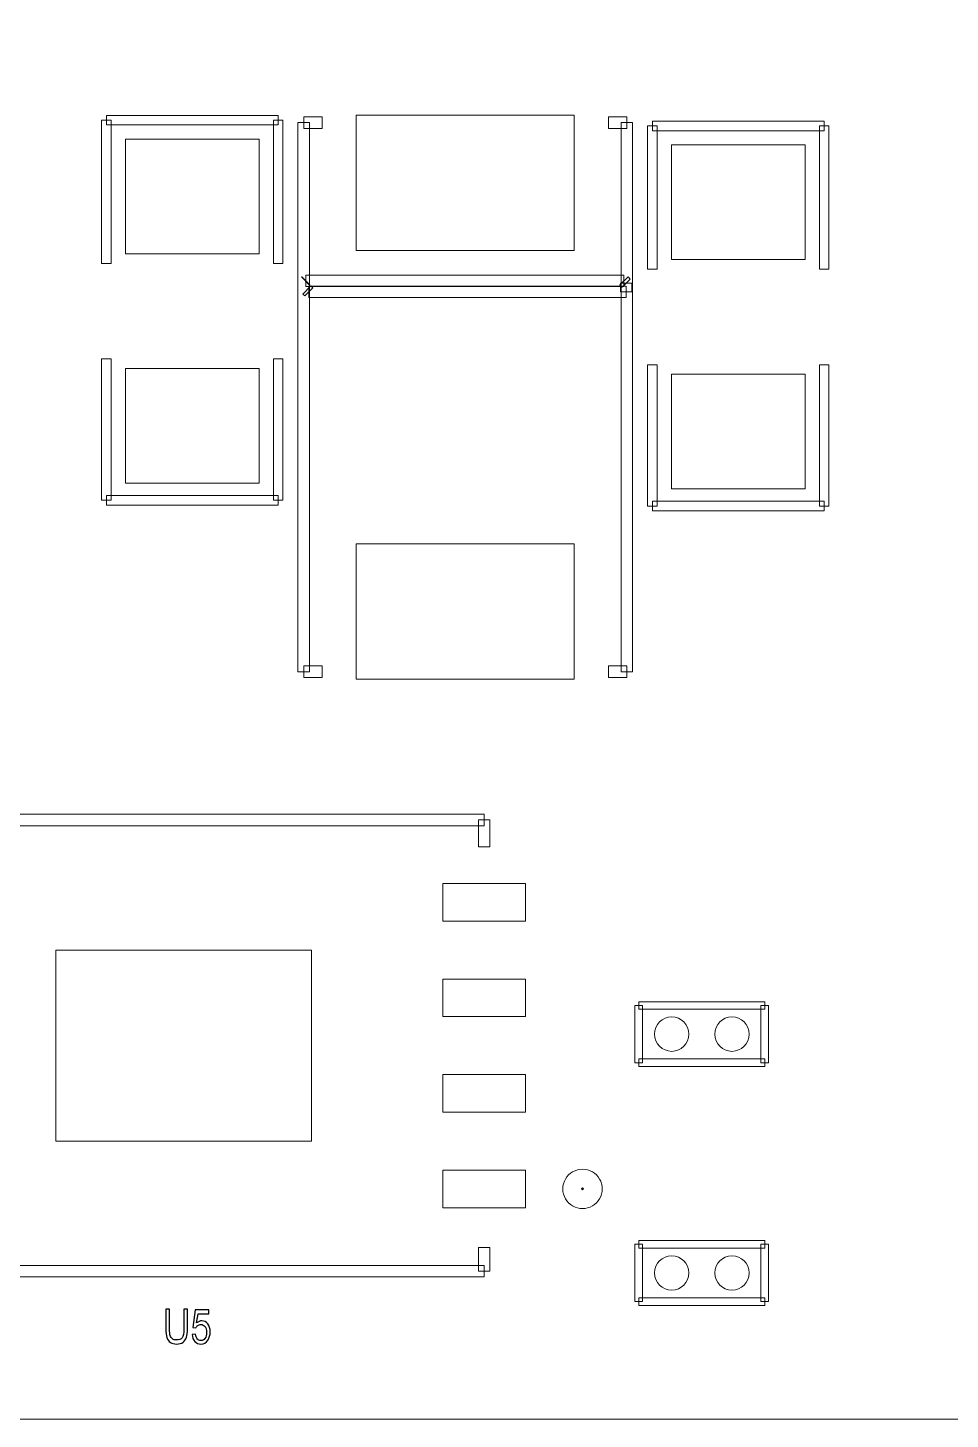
# Model space of a CAD drawing. Header units: millimetres. Extents: x -32 to 79, y -57 to 20.
# Drawn here: x -7 to 5.27, y -57.35 to -38.85 of the extents above; entities that cross this region are included whole.
import ezdxf

# ---------------------------------------------------------------- set-up
doc = ezdxf.new("R2010")
doc.units = ezdxf.units.MM
doc.header["$MEASUREMENT"] = 0
for name, color, linetype in [('BG_OUTLINE', 7, 'Continuous'), ('PG_SILKSCREEN_TOP', 7, 'Continuous'), ('PIN_TOP', 7, 'Continuous'), ('RD_SILKSCREEN_TOP', 7, 'Continuous')]:
    doc.layers.add(name, color=color, linetype=linetype)

msp = doc.modelspace()

# ---------------------------------------------------------------- linework, layer by layer
at = {"layer": 'BG_OUTLINE', "lineweight": 9}
msp.add_open_spline([(-31.5602, -57.3483), (-31.5602, -57.3483), (-31.5602, 2.6515), (-31.5602, 2.6515), (-31.5602, 2.6515), (-31.5602, 2.6515), (48.4395, 2.6515), (48.4395, 2.6515), (48.4395, 2.6515), (48.4395, 2.6515), (48.4395, -57.3483), (48.4395, -57.3483), (48.4395, -57.3483), (48.4395, -57.3483), (-31.5602, -57.3483), (-31.5602, -57.3483)], degree=3, knots=[0, 0, 0, 0, 0.25, 0.25, 0.25, 0.25, 0.5, 0.5, 0.5, 0.5, 0.75, 0.75, 0.75, 0.75, 1, 1, 1, 1], dxfattribs=at)
at = {"layer": 'PG_SILKSCREEN_TOP', "lineweight": 9}
for points, knots in [([(-6.0205, -40.0763), (-6.0205, -40.0763), (-5.8935, -40.0763), (-5.8935, -40.0763), (-5.8935, -40.0763), (-5.8935, -40.0763), (-5.8935, -41.9813), (-5.8935, -41.9813), (-5.8935, -41.9813), (-5.8935, -41.9813), (-6.0205, -41.9813), (-6.0205, -41.9813), (-6.0205, -41.9813), (-6.0205, -41.9813), (-6.0205, -40.0763), (-6.0205, -40.0763)], [0, 0, 0, 0, 0.25, 0.25, 0.25, 0.25, 0.5, 0.5, 0.5, 0.5, 0.75, 0.75, 0.75, 0.75, 1, 1, 1, 1]), ([(-3.671, -40.0128), (-3.671, -40.0128), (-3.671, -40.1398), (-3.671, -40.1398), (-3.671, -40.1398), (-3.671, -40.1398), (-5.957, -40.1398), (-5.957, -40.1398), (-5.957, -40.1398), (-5.957, -40.1398), (-5.957, -40.0128), (-5.957, -40.0128), (-5.957, -40.0128), (-5.957, -40.0128), (-3.671, -40.0128), (-3.671, -40.0128)], [0, 0, 0, 0, 0.25, 0.25, 0.25, 0.25, 0.5, 0.5, 0.5, 0.5, 0.75, 0.75, 0.75, 0.75, 1, 1, 1, 1]), ([(-3.6075, -41.9813), (-3.6075, -41.9813), (-3.7345, -41.9813), (-3.7345, -41.9813), (-3.7345, -41.9813), (-3.7345, -41.9813), (-3.7345, -40.0763), (-3.7345, -40.0763), (-3.7345, -40.0763), (-3.7345, -40.0763), (-3.6075, -40.0763), (-3.6075, -40.0763), (-3.6075, -40.0763), (-3.6075, -40.0763), (-3.6075, -41.9813), (-3.6075, -41.9813)], [0, 0, 0, 0, 0.25, 0.25, 0.25, 0.25, 0.5, 0.5, 0.5, 0.5, 0.75, 0.75, 0.75, 0.75, 1, 1, 1, 1]), ([(-3.2557, -47.4093), (-3.2557, -47.4093), (-3.4081, -47.4093), (-3.4081, -47.4093), (-3.4081, -47.4093), (-3.4081, -47.4093), (-3.4081, -40.1093), (-3.4081, -40.1093), (-3.4081, -40.1093), (-3.4081, -40.1093), (-3.2557, -40.1093), (-3.2557, -40.1093), (-3.2557, -40.1093), (-3.2557, -40.1093), (-3.2557, -47.4093), (-3.2557, -47.4093)], [0, 0, 0, 0, 0.25, 0.25, 0.25, 0.25, 0.5, 0.5, 0.5, 0.5, 0.75, 0.75, 0.75, 0.75, 1, 1, 1, 1]), ([(-3.3319, -40.1855), (-3.3319, -40.1855), (-3.3319, -40.0331), (-3.3319, -40.0331), (-3.3319, -40.0331), (-3.3319, -40.0331), (-3.0868, -40.0331), (-3.0868, -40.0331), (-3.0868, -40.0331), (-3.0868, -40.0331), (-3.0868, -40.1855), (-3.0868, -40.1855), (-3.0868, -40.1855), (-3.0868, -40.1855), (-3.3319, -40.1855), (-3.3319, -40.1855)], [0, 0, 0, 0, 0.25, 0.25, 0.25, 0.25, 0.5, 0.5, 0.5, 0.5, 0.75, 0.75, 0.75, 0.75, 1, 1, 1, 1]), ([(0.7231, -40.1855), (0.7231, -40.1855), (0.7231, -40.0331), (0.7231, -40.0331), (0.7231, -40.0331), (0.7231, -40.0331), (0.9682, -40.0331), (0.9682, -40.0331), (0.9682, -40.0331), (0.9682, -40.0331), (0.9682, -40.1855), (0.9682, -40.1855), (0.9682, -40.1855), (0.9682, -40.1855), (0.7231, -40.1855), (0.7231, -40.1855)], [0, 0, 0, 0, 0.25, 0.25, 0.25, 0.25, 0.5, 0.5, 0.5, 0.5, 0.75, 0.75, 0.75, 0.75, 1, 1, 1, 1]), ([(0.892, -40.1093), (0.892, -40.1093), (1.0444, -40.1093), (1.0444, -40.1093), (1.0444, -40.1093), (1.0444, -40.1093), (1.0444, -47.4093), (1.0444, -47.4093), (1.0444, -47.4093), (1.0444, -47.4093), (0.892, -47.4093), (0.892, -47.4093), (0.892, -47.4093), (0.892, -47.4093), (0.892, -40.1093), (0.892, -40.1093)], [0, 0, 0, 0, 0.25, 0.25, 0.25, 0.25, 0.5, 0.5, 0.5, 0.5, 0.75, 0.75, 0.75, 0.75, 1, 1, 1, 1]), ([(3.5933, -40.089), (3.5933, -40.089), (3.5933, -40.216), (3.5933, -40.216), (3.5933, -40.216), (3.5933, -40.216), (1.3073, -40.216), (1.3073, -40.216), (1.3073, -40.216), (1.3073, -40.216), (1.3073, -40.089), (1.3073, -40.089), (1.3073, -40.089), (1.3073, -40.089), (3.5933, -40.089), (3.5933, -40.089)], [0, 0, 0, 0, 0.25, 0.25, 0.25, 0.25, 0.5, 0.5, 0.5, 0.5, 0.75, 0.75, 0.75, 0.75, 1, 1, 1, 1]), ([(1.2438, -40.1525), (1.2438, -40.1525), (1.3708, -40.1525), (1.3708, -40.1525), (1.3708, -40.1525), (1.3708, -40.1525), (1.3708, -42.0575), (1.3708, -42.0575), (1.3708, -42.0575), (1.3708, -42.0575), (1.2438, -42.0575), (1.2438, -42.0575), (1.2438, -42.0575), (1.2438, -42.0575), (1.2438, -40.1525), (1.2438, -40.1525)], [0, 0, 0, 0, 0.25, 0.25, 0.25, 0.25, 0.5, 0.5, 0.5, 0.5, 0.75, 0.75, 0.75, 0.75, 1, 1, 1, 1]), ([(3.6568, -42.0575), (3.6568, -42.0575), (3.5298, -42.0575), (3.5298, -42.0575), (3.5298, -42.0575), (3.5298, -42.0575), (3.5298, -40.1525), (3.5298, -40.1525), (3.5298, -40.1525), (3.5298, -40.1525), (3.6568, -40.1525), (3.6568, -40.1525), (3.6568, -40.1525), (3.6568, -40.1525), (3.6568, -42.0575), (3.6568, -42.0575)], [0, 0, 0, 0, 0.25, 0.25, 0.25, 0.25, 0.5, 0.5, 0.5, 0.5, 0.75, 0.75, 0.75, 0.75, 1, 1, 1, 1]), ([(-3.3589, -42.1588), (-3.3589, -42.1588), (-3.2511, -42.2666), (-3.2511, -42.2666), (-3.2511, -42.2666), (-3.2511, -42.2666), (-3.2537, -42.2691), (-3.2537, -42.2691), (-3.2537, -42.2691), (-3.2537, -42.2691), (-3.3614, -42.1614), (-3.3614, -42.1614), (-3.3614, -42.1614), (-3.3614, -42.1614), (-3.3589, -42.1588), (-3.3589, -42.1588)], [0, 0, 0, 0, 0.25, 0.25, 0.25, 0.25, 0.5, 0.5, 0.5, 0.5, 0.75, 0.75, 0.75, 0.75, 1, 1, 1, 1]), ([(0.9291, -42.1365), (0.9291, -42.1365), (0.9291, -42.2889), (0.9291, -42.2889), (0.9291, -42.2889), (0.9291, -42.2889), (-3.305, -42.2889), (-3.305, -42.2889), (-3.305, -42.2889), (-3.305, -42.2889), (-3.305, -42.1365), (-3.305, -42.1365), (-3.305, -42.1365), (-3.305, -42.1365), (0.9291, -42.1365), (0.9291, -42.1365)], [0, 0, 0, 0, 0.25, 0.25, 0.25, 0.25, 0.5, 0.5, 0.5, 0.5, 0.75, 0.75, 0.75, 0.75, 1, 1, 1, 1]), ([(1.0134, -42.1893), (1.0134, -42.1893), (0.9057, -42.2971), (0.9057, -42.2971), (0.9057, -42.2971), (0.9057, -42.2971), (0.8752, -42.2666), (0.8752, -42.2666), (0.8752, -42.2666), (0.8752, -42.2666), (0.983, -42.1588), (0.983, -42.1588), (0.983, -42.1588), (0.983, -42.1588), (1.0134, -42.1893), (1.0134, -42.1893)], [0, 0, 0, 0, 0.25, 0.25, 0.25, 0.25, 0.5, 0.5, 0.5, 0.5, 0.75, 0.75, 0.75, 0.75, 1, 1, 1, 1]), ([(-3.3436, -42.3885), (-3.3436, -42.3885), (-3.2359, -42.2808), (-3.2359, -42.2808), (-3.2359, -42.2808), (-3.2359, -42.2808), (-3.2105, -42.3062), (-3.2105, -42.3062), (-3.2105, -42.3062), (-3.2105, -42.3062), (-3.3182, -42.4139), (-3.3182, -42.4139), (-3.3182, -42.4139), (-3.3182, -42.4139), (-3.3436, -42.3885), (-3.3436, -42.3885)], [0, 0, 0, 0, 0.25, 0.25, 0.25, 0.25, 0.5, 0.5, 0.5, 0.5, 0.75, 0.75, 0.75, 0.75, 1, 1, 1, 1]), ([(-3.2644, -42.4362), (-3.2644, -42.4362), (-3.2644, -42.2838), (-3.2644, -42.2838), (-3.2644, -42.2838), (-3.2644, -42.2838), (0.9596, -42.2838), (0.9596, -42.2838), (0.9596, -42.2838), (0.9596, -42.2838), (0.9596, -42.4362), (0.9596, -42.4362), (0.9596, -42.4362), (0.9596, -42.4362), (-3.2644, -42.4362), (-3.2644, -42.4362)], [0, 0, 0, 0, 0.25, 0.25, 0.25, 0.25, 0.5, 0.5, 0.5, 0.5, 0.75, 0.75, 0.75, 0.75, 1, 1, 1, 1]), ([(1.0358, -42.36), (1.0358, -42.36), (0.8834, -42.36), (0.8834, -42.36), (0.8834, -42.36), (0.8834, -42.36), (0.8834, -42.2432), (0.8834, -42.2432), (0.8834, -42.2432), (0.8834, -42.2432), (1.0358, -42.2432), (1.0358, -42.2432), (1.0358, -42.2432), (1.0358, -42.2432), (1.0358, -42.36), (1.0358, -42.36)], [0, 0, 0, 0, 0.25, 0.25, 0.25, 0.25, 0.5, 0.5, 0.5, 0.5, 0.75, 0.75, 0.75, 0.75, 1, 1, 1, 1]), ([(-5.8935, -45.1309), (-5.8935, -45.1309), (-6.0205, -45.1309), (-6.0205, -45.1309), (-6.0205, -45.1309), (-6.0205, -45.1309), (-6.0205, -43.2513), (-6.0205, -43.2513), (-6.0205, -43.2513), (-6.0205, -43.2513), (-5.8935, -43.2513), (-5.8935, -43.2513), (-5.8935, -43.2513), (-5.8935, -43.2513), (-5.8935, -45.1309), (-5.8935, -45.1309)], [0, 0, 0, 0, 0.25, 0.25, 0.25, 0.25, 0.5, 0.5, 0.5, 0.5, 0.75, 0.75, 0.75, 0.75, 1, 1, 1, 1]), ([(-3.7345, -43.2513), (-3.7345, -43.2513), (-3.6075, -43.2513), (-3.6075, -43.2513), (-3.6075, -43.2513), (-3.6075, -43.2513), (-3.6075, -45.1309), (-3.6075, -45.1309), (-3.6075, -45.1309), (-3.6075, -45.1309), (-3.7345, -45.1309), (-3.7345, -45.1309), (-3.7345, -45.1309), (-3.7345, -45.1309), (-3.7345, -43.2513), (-3.7345, -43.2513)], [0, 0, 0, 0, 0.25, 0.25, 0.25, 0.25, 0.5, 0.5, 0.5, 0.5, 0.75, 0.75, 0.75, 0.75, 1, 1, 1, 1]), ([(1.3708, -45.2071), (1.3708, -45.2071), (1.2438, -45.2071), (1.2438, -45.2071), (1.2438, -45.2071), (1.2438, -45.2071), (1.2438, -43.3275), (1.2438, -43.3275), (1.2438, -43.3275), (1.2438, -43.3275), (1.3708, -43.3275), (1.3708, -43.3275), (1.3708, -43.3275), (1.3708, -43.3275), (1.3708, -45.2071), (1.3708, -45.2071)], [0, 0, 0, 0, 0.25, 0.25, 0.25, 0.25, 0.5, 0.5, 0.5, 0.5, 0.75, 0.75, 0.75, 0.75, 1, 1, 1, 1]), ([(3.5298, -43.3275), (3.5298, -43.3275), (3.6568, -43.3275), (3.6568, -43.3275), (3.6568, -43.3275), (3.6568, -43.3275), (3.6568, -45.2071), (3.6568, -45.2071), (3.6568, -45.2071), (3.6568, -45.2071), (3.5298, -45.2071), (3.5298, -45.2071), (3.5298, -45.2071), (3.5298, -45.2071), (3.5298, -43.3275), (3.5298, -43.3275)], [0, 0, 0, 0, 0.25, 0.25, 0.25, 0.25, 0.5, 0.5, 0.5, 0.5, 0.75, 0.75, 0.75, 0.75, 1, 1, 1, 1]), ([(-3.671, -45.0674), (-3.671, -45.0674), (-3.671, -45.1944), (-3.671, -45.1944), (-3.671, -45.1944), (-3.671, -45.1944), (-5.957, -45.1944), (-5.957, -45.1944), (-5.957, -45.1944), (-5.957, -45.1944), (-5.957, -45.0674), (-5.957, -45.0674), (-5.957, -45.0674), (-5.957, -45.0674), (-3.671, -45.0674), (-3.671, -45.0674)], [0, 0, 0, 0, 0.25, 0.25, 0.25, 0.25, 0.5, 0.5, 0.5, 0.5, 0.75, 0.75, 0.75, 0.75, 1, 1, 1, 1]), ([(3.5933, -45.1436), (3.5933, -45.1436), (3.5933, -45.2706), (3.5933, -45.2706), (3.5933, -45.2706), (3.5933, -45.2706), (1.3073, -45.2706), (1.3073, -45.2706), (1.3073, -45.2706), (1.3073, -45.2706), (1.3073, -45.1436), (1.3073, -45.1436), (1.3073, -45.1436), (1.3073, -45.1436), (3.5933, -45.1436), (3.5933, -45.1436)], [0, 0, 0, 0, 0.25, 0.25, 0.25, 0.25, 0.5, 0.5, 0.5, 0.5, 0.75, 0.75, 0.75, 0.75, 1, 1, 1, 1]), ([(-3.0868, -47.3331), (-3.0868, -47.3331), (-3.0868, -47.4855), (-3.0868, -47.4855), (-3.0868, -47.4855), (-3.0868, -47.4855), (-3.3319, -47.4855), (-3.3319, -47.4855), (-3.3319, -47.4855), (-3.3319, -47.4855), (-3.3319, -47.3331), (-3.3319, -47.3331), (-3.3319, -47.3331), (-3.3319, -47.3331), (-3.0868, -47.3331), (-3.0868, -47.3331)], [0, 0, 0, 0, 0.25, 0.25, 0.25, 0.25, 0.5, 0.5, 0.5, 0.5, 0.75, 0.75, 0.75, 0.75, 1, 1, 1, 1]), ([(0.9682, -47.3331), (0.9682, -47.3331), (0.9682, -47.4855), (0.9682, -47.4855), (0.9682, -47.4855), (0.9682, -47.4855), (0.7231, -47.4855), (0.7231, -47.4855), (0.7231, -47.4855), (0.7231, -47.4855), (0.7231, -47.3331), (0.7231, -47.3331), (0.7231, -47.3331), (0.7231, -47.3331), (0.9682, -47.3331), (0.9682, -47.3331)], [0, 0, 0, 0, 0.25, 0.25, 0.25, 0.25, 0.5, 0.5, 0.5, 0.5, 0.75, 0.75, 0.75, 0.75, 1, 1, 1, 1]), ([(-0.9309, -49.3052), (-0.9309, -49.3052), (-0.9309, -49.4576), (-0.9309, -49.4576), (-0.9309, -49.4576), (-0.9309, -49.4576), (-8.9308, -49.4576), (-8.9308, -49.4576), (-8.9308, -49.4576), (-8.9308, -49.4576), (-8.9308, -49.3052), (-8.9308, -49.3052), (-8.9308, -49.3052), (-8.9308, -49.3052), (-0.9309, -49.3052), (-0.9309, -49.3052)], [0, 0, 0, 0, 0.25, 0.25, 0.25, 0.25, 0.5, 0.5, 0.5, 0.5, 0.75, 0.75, 0.75, 0.75, 1, 1, 1, 1]), ([(-0.8547, -49.7372), (-0.8547, -49.7372), (-1.0071, -49.7372), (-1.0071, -49.7372), (-1.0071, -49.7372), (-1.0071, -49.7372), (-1.0071, -49.3814), (-1.0071, -49.3814), (-1.0071, -49.3814), (-1.0071, -49.3814), (-0.8547, -49.3814), (-0.8547, -49.3814), (-0.8547, -49.3814), (-0.8547, -49.3814), (-0.8547, -49.7372), (-0.8547, -49.7372)], [0, 0, 0, 0, 0.25, 0.25, 0.25, 0.25, 0.5, 0.5, 0.5, 0.5, 0.75, 0.75, 0.75, 0.75, 1, 1, 1, 1]), ([(1.1269, -51.8988), (1.1269, -51.8988), (1.1269, -51.7972), (1.1269, -51.7972), (1.1269, -51.7972), (1.1269, -51.7972), (2.8033, -51.7972), (2.8033, -51.7972), (2.8033, -51.7972), (2.8033, -51.7972), (2.8033, -51.8988), (2.8033, -51.8988), (2.8033, -51.8988), (2.8033, -51.8988), (1.1269, -51.8988), (1.1269, -51.8988)], [0, 0, 0, 0, 0.25, 0.25, 0.25, 0.25, 0.5, 0.5, 0.5, 0.5, 0.75, 0.75, 0.75, 0.75, 1, 1, 1, 1]), ([(1.1777, -52.61), (1.1777, -52.61), (1.0761, -52.61), (1.0761, -52.61), (1.0761, -52.61), (1.0761, -52.61), (1.0761, -51.848), (1.0761, -51.848), (1.0761, -51.848), (1.0761, -51.848), (1.1777, -51.848), (1.1777, -51.848), (1.1777, -51.848), (1.1777, -51.848), (1.1777, -52.61), (1.1777, -52.61)], [0, 0, 0, 0, 0.25, 0.25, 0.25, 0.25, 0.5, 0.5, 0.5, 0.5, 0.75, 0.75, 0.75, 0.75, 1, 1, 1, 1]), ([(2.7525, -51.848), (2.7525, -51.848), (2.8541, -51.848), (2.8541, -51.848), (2.8541, -51.848), (2.8541, -51.848), (2.8541, -52.61), (2.8541, -52.61), (2.8541, -52.61), (2.8541, -52.61), (2.7525, -52.61), (2.7525, -52.61), (2.7525, -52.61), (2.7525, -52.61), (2.7525, -51.848), (2.7525, -51.848)], [0, 0, 0, 0, 0.25, 0.25, 0.25, 0.25, 0.5, 0.5, 0.5, 0.5, 0.75, 0.75, 0.75, 0.75, 1, 1, 1, 1]), ([(2.8033, -52.5592), (2.8033, -52.5592), (2.8033, -52.6608), (2.8033, -52.6608), (2.8033, -52.6608), (2.8033, -52.6608), (1.1269, -52.6608), (1.1269, -52.6608), (1.1269, -52.6608), (1.1269, -52.6608), (1.1269, -52.5592), (1.1269, -52.5592), (1.1269, -52.5592), (1.1269, -52.5592), (2.8033, -52.5592), (2.8033, -52.5592)], [0, 0, 0, 0, 0.25, 0.25, 0.25, 0.25, 0.5, 0.5, 0.5, 0.5, 0.75, 0.75, 0.75, 0.75, 1, 1, 1, 1]), ([(0.1158, -54.2864), (0.1158, -54.1928), (0.1657, -54.1063), (0.2467, -54.0596), (0.2467, -54.0596), (0.3277, -54.0128), (0.4276, -54.0128), (0.5086, -54.0596), (0.5086, -54.0596), (0.5896, -54.1063), (0.6395, -54.1928), (0.6395, -54.2864)], [0, 0, 0, 0, 0.3333333, 0.3333333, 0.3333333, 0.3333333, 0.6666667, 0.6666667, 0.6666667, 0.6666667, 1, 1, 1, 1]), ([(0.6395, -54.2864), (0.6395, -54.3799), (0.5896, -54.4664), (0.5086, -54.5131), (0.5086, -54.5131), (0.4276, -54.5599), (0.3277, -54.5599), (0.2467, -54.5131), (0.2467, -54.5131), (0.1657, -54.4664), (0.1158, -54.3799), (0.1158, -54.2864)], [0, 0, 0, 0, 0.3333333, 0.3333333, 0.3333333, 0.3333333, 0.6666667, 0.6666667, 0.6666667, 0.6666667, 1, 1, 1, 1]), ([(0.3896, -54.2864), (0.3896, -54.2821), (0.3873, -54.2781), (0.3836, -54.276), (0.3836, -54.276), (0.3799, -54.2739), (0.3754, -54.2739), (0.3717, -54.276), (0.3717, -54.276), (0.368, -54.2781), (0.3657, -54.2821), (0.3657, -54.2864)], [0, 0, 0, 0, 0.3333333, 0.3333333, 0.3333333, 0.3333333, 0.6666667, 0.6666667, 0.6666667, 0.6666667, 1, 1, 1, 1]), ([(0.3657, -54.2864), (0.3657, -54.2906), (0.368, -54.2946), (0.3717, -54.2967), (0.3717, -54.2967), (0.3754, -54.2988), (0.3799, -54.2988), (0.3836, -54.2967), (0.3836, -54.2967), (0.3873, -54.2946), (0.3896, -54.2906), (0.3896, -54.2864)], [0, 0, 0, 0, 0.3333333, 0.3333333, 0.3333333, 0.3333333, 0.6666667, 0.6666667, 0.6666667, 0.6666667, 1, 1, 1, 1]), ([(-0.8547, -55.3813), (-0.8547, -55.3813), (-1.0071, -55.3813), (-1.0071, -55.3813), (-1.0071, -55.3813), (-1.0071, -55.3813), (-1.0071, -55.0636), (-1.0071, -55.0636), (-1.0071, -55.0636), (-1.0071, -55.0636), (-0.8547, -55.0636), (-0.8547, -55.0636), (-0.8547, -55.0636), (-0.8547, -55.0636), (-0.8547, -55.3813), (-0.8547, -55.3813)], [0, 0, 0, 0, 0.25, 0.25, 0.25, 0.25, 0.5, 0.5, 0.5, 0.5, 0.75, 0.75, 0.75, 0.75, 1, 1, 1, 1]), ([(1.1777, -55.785), (1.1777, -55.785), (1.0761, -55.785), (1.0761, -55.785), (1.0761, -55.785), (1.0761, -55.785), (1.0761, -55.023), (1.0761, -55.023), (1.0761, -55.023), (1.0761, -55.023), (1.1777, -55.023), (1.1777, -55.023), (1.1777, -55.023), (1.1777, -55.023), (1.1777, -55.785), (1.1777, -55.785)], [0, 0, 0, 0, 0.25, 0.25, 0.25, 0.25, 0.5, 0.5, 0.5, 0.5, 0.75, 0.75, 0.75, 0.75, 1, 1, 1, 1]), ([(1.1269, -55.0738), (1.1269, -55.0738), (1.1269, -54.9722), (1.1269, -54.9722), (1.1269, -54.9722), (1.1269, -54.9722), (2.8033, -54.9722), (2.8033, -54.9722), (2.8033, -54.9722), (2.8033, -54.9722), (2.8033, -55.0738), (2.8033, -55.0738), (2.8033, -55.0738), (2.8033, -55.0738), (1.1269, -55.0738), (1.1269, -55.0738)], [0, 0, 0, 0, 0.25, 0.25, 0.25, 0.25, 0.5, 0.5, 0.5, 0.5, 0.75, 0.75, 0.75, 0.75, 1, 1, 1, 1]), ([(2.7525, -55.023), (2.7525, -55.023), (2.8541, -55.023), (2.8541, -55.023), (2.8541, -55.023), (2.8541, -55.023), (2.8541, -55.785), (2.8541, -55.785), (2.8541, -55.785), (2.8541, -55.785), (2.7525, -55.785), (2.7525, -55.785), (2.7525, -55.785), (2.7525, -55.785), (2.7525, -55.023), (2.7525, -55.023)], [0, 0, 0, 0, 0.25, 0.25, 0.25, 0.25, 0.5, 0.5, 0.5, 0.5, 0.75, 0.75, 0.75, 0.75, 1, 1, 1, 1]), ([(-8.9308, -55.4575), (-8.9308, -55.4575), (-8.9308, -55.3051), (-8.9308, -55.3051), (-8.9308, -55.3051), (-8.9308, -55.3051), (-0.9309, -55.3051), (-0.9309, -55.3051), (-0.9309, -55.3051), (-0.9309, -55.3051), (-0.9309, -55.4575), (-0.9309, -55.4575), (-0.9309, -55.4575), (-0.9309, -55.4575), (-8.9308, -55.4575), (-8.9308, -55.4575)], [0, 0, 0, 0, 0.25, 0.25, 0.25, 0.25, 0.5, 0.5, 0.5, 0.5, 0.75, 0.75, 0.75, 0.75, 1, 1, 1, 1]), ([(2.8033, -55.7342), (2.8033, -55.7342), (2.8033, -55.8358), (2.8033, -55.8358), (2.8033, -55.8358), (2.8033, -55.8358), (1.1269, -55.8358), (1.1269, -55.8358), (1.1269, -55.8358), (1.1269, -55.8358), (1.1269, -55.7342), (1.1269, -55.7342), (1.1269, -55.7342), (1.1269, -55.7342), (2.8033, -55.7342), (2.8033, -55.7342)], [0, 0, 0, 0, 0.25, 0.25, 0.25, 0.25, 0.5, 0.5, 0.5, 0.5, 0.75, 0.75, 0.75, 0.75, 1, 1, 1, 1])]:
    msp.add_open_spline(points, degree=3, knots=knots, dxfattribs=at)
at = {"layer": 'PIN_TOP', "lineweight": 9}
for points in [[(-2.6318, -40.0094), (-2.6318, -40.0094), (0.268, -40.0094), (0.268, -40.0094), (0.268, -40.0094), (0.268, -40.0094), (0.268, -41.8095), (0.268, -41.8095), (0.268, -41.8095), (0.268, -41.8095), (-2.6318, -41.8095), (-2.6318, -41.8095), (-2.6318, -41.8095), (-2.6318, -41.8095), (-2.6318, -40.0094), (-2.6318, -40.0094)], [(-5.703, -40.3303), (-5.703, -40.3303), (-3.925, -40.3303), (-3.925, -40.3303), (-3.925, -40.3303), (-3.925, -40.3303), (-3.925, -41.8543), (-3.925, -41.8543), (-3.925, -41.8543), (-3.925, -41.8543), (-5.703, -41.8543), (-5.703, -41.8543), (-5.703, -41.8543), (-5.703, -41.8543), (-5.703, -40.3303), (-5.703, -40.3303)], [(1.5613, -40.4065), (1.5613, -40.4065), (3.3393, -40.4065), (3.3393, -40.4065), (3.3393, -40.4065), (3.3393, -40.4065), (3.3393, -41.9305), (3.3393, -41.9305), (3.3393, -41.9305), (3.3393, -41.9305), (1.5613, -41.9305), (1.5613, -41.9305), (1.5613, -41.9305), (1.5613, -41.9305), (1.5613, -40.4065), (1.5613, -40.4065)], [(-5.703, -43.3783), (-5.703, -43.3783), (-3.925, -43.3783), (-3.925, -43.3783), (-3.925, -43.3783), (-3.925, -43.3783), (-3.925, -44.9023), (-3.925, -44.9023), (-3.925, -44.9023), (-3.925, -44.9023), (-5.703, -44.9023), (-5.703, -44.9023), (-5.703, -44.9023), (-5.703, -44.9023), (-5.703, -43.3783), (-5.703, -43.3783)], [(1.5613, -43.4545), (1.5613, -43.4545), (3.3393, -43.4545), (3.3393, -43.4545), (3.3393, -43.4545), (3.3393, -43.4545), (3.3393, -44.9785), (3.3393, -44.9785), (3.3393, -44.9785), (3.3393, -44.9785), (1.5613, -44.9785), (1.5613, -44.9785), (1.5613, -44.9785), (1.5613, -44.9785), (1.5613, -43.4545), (1.5613, -43.4545)], [(-2.6318, -45.7092), (-2.6318, -45.7092), (0.268, -45.7092), (0.268, -45.7092), (0.268, -45.7092), (0.268, -45.7092), (0.268, -47.5093), (0.268, -47.5093), (0.268, -47.5093), (0.268, -47.5093), (-2.6318, -47.5093), (-2.6318, -47.5093), (-2.6318, -47.5093), (-2.6318, -47.5093), (-2.6318, -45.7092), (-2.6318, -45.7092)], [(-0.3808, -50.2264), (-0.3808, -50.2264), (-0.3808, -50.7263), (-0.3808, -50.7263), (-0.3808, -50.7263), (-0.3808, -50.7263), (-1.4809, -50.7263), (-1.4809, -50.7263), (-1.4809, -50.7263), (-1.4809, -50.7263), (-1.4809, -50.2264), (-1.4809, -50.2264), (-1.4809, -50.2264), (-1.4809, -50.2264), (-0.3808, -50.2264), (-0.3808, -50.2264)], [(-3.2303, -51.1114), (-3.2303, -51.1114), (-3.2303, -53.6514), (-3.2303, -53.6514), (-3.2303, -53.6514), (-3.2303, -53.6514), (-6.6314, -53.6514), (-6.6314, -53.6514), (-6.6314, -53.6514), (-6.6314, -53.6514), (-6.6314, -51.1114), (-6.6314, -51.1114), (-6.6314, -51.1114), (-6.6314, -51.1114), (-3.2303, -51.1114), (-3.2303, -51.1114)], [(-0.3808, -51.4964), (-0.3808, -51.4964), (-0.3808, -51.9963), (-0.3808, -51.9963), (-0.3808, -51.9963), (-0.3808, -51.9963), (-1.4809, -51.9963), (-1.4809, -51.9963), (-1.4809, -51.9963), (-1.4809, -51.9963), (-1.4809, -51.4964), (-1.4809, -51.4964), (-1.4809, -51.4964), (-1.4809, -51.4964), (-0.3808, -51.4964), (-0.3808, -51.4964)], [(1.7929, -52.229), (1.7929, -52.1027), (1.6906, -52.0004), (1.5643, -52.0004), (1.5643, -52.0004), (1.4381, -52.0004), (1.3357, -52.1027), (1.3357, -52.229), (1.3357, -52.229), (1.3357, -52.3552), (1.4381, -52.4576), (1.5643, -52.4576), (1.5643, -52.4576), (1.6906, -52.4576), (1.7929, -52.3552), (1.7929, -52.229)], [(2.5946, -52.229), (2.5946, -52.1027), (2.4922, -52.0004), (2.366, -52.0004), (2.366, -52.0004), (2.2397, -52.0004), (2.1374, -52.1027), (2.1374, -52.229), (2.1374, -52.229), (2.1374, -52.3552), (2.2397, -52.4576), (2.366, -52.4576), (2.366, -52.4576), (2.4922, -52.4576), (2.5946, -52.3552), (2.5946, -52.229)], [(-0.3808, -52.7664), (-0.3808, -52.7664), (-0.3808, -53.2663), (-0.3808, -53.2663), (-0.3808, -53.2663), (-0.3808, -53.2663), (-1.4809, -53.2663), (-1.4809, -53.2663), (-1.4809, -53.2663), (-1.4809, -53.2663), (-1.4809, -52.7664), (-1.4809, -52.7664), (-1.4809, -52.7664), (-1.4809, -52.7664), (-0.3808, -52.7664), (-0.3808, -52.7664)], [(-0.3808, -54.0364), (-0.3808, -54.0364), (-0.3808, -54.5363), (-0.3808, -54.5363), (-0.3808, -54.5363), (-0.3808, -54.5363), (-1.4809, -54.5363), (-1.4809, -54.5363), (-1.4809, -54.5363), (-1.4809, -54.5363), (-1.4809, -54.0364), (-1.4809, -54.0364), (-1.4809, -54.0364), (-1.4809, -54.0364), (-0.3808, -54.0364), (-0.3808, -54.0364)], [(1.7929, -55.404), (1.7929, -55.2777), (1.6906, -55.1754), (1.5643, -55.1754), (1.5643, -55.1754), (1.4381, -55.1754), (1.3357, -55.2777), (1.3357, -55.404), (1.3357, -55.404), (1.3357, -55.5302), (1.4381, -55.6326), (1.5643, -55.6326), (1.5643, -55.6326), (1.6906, -55.6326), (1.7929, -55.5302), (1.7929, -55.404)], [(2.5946, -55.404), (2.5946, -55.2777), (2.4922, -55.1754), (2.366, -55.1754), (2.366, -55.1754), (2.2397, -55.1754), (2.1374, -55.2777), (2.1374, -55.404), (2.1374, -55.404), (2.1374, -55.5302), (2.2397, -55.6326), (2.366, -55.6326), (2.366, -55.6326), (2.4922, -55.6326), (2.5946, -55.5302), (2.5946, -55.404)]]:
    msp.add_open_spline(points, degree=3, knots=[0, 0, 0, 0, 0.25, 0.25, 0.25, 0.25, 0.5, 0.5, 0.5, 0.5, 0.75, 0.75, 0.75, 0.75, 1, 1, 1, 1], dxfattribs=at)
at = {"layer": 'RD_SILKSCREEN_TOP', "color": 8}
for points, knots in [([(-4.9274, -55.8874), (-4.9274, -55.8874), (-4.8792, -55.8874), (-4.8792, -55.8874), (-4.8792, -55.8874), (-4.8792, -55.8874), (-4.8792, -56.1501), (-4.8792, -56.1501), (-4.8792, -56.1501), (-4.8792, -56.1957), (-4.8834, -56.232), (-4.8917, -56.2589), (-4.8917, -56.2589), (-4.9, -56.2858), (-4.9149, -56.3076), (-4.9365, -56.3244), (-4.9365, -56.3244), (-4.9581, -56.3414), (-4.9863, -56.3497), (-5.0214, -56.3497), (-5.0214, -56.3497), (-5.0554, -56.3497), (-5.0834, -56.3424), (-5.105, -56.3277), (-5.105, -56.3277), (-5.1266, -56.3131), (-5.1422, -56.2918), (-5.1514, -56.264), (-5.1514, -56.264), (-5.1606, -56.2362), (-5.1652, -56.1983), (-5.1652, -56.1501), (-5.1652, -56.1501), (-5.1652, -56.1501), (-5.1652, -55.8874), (-5.1652, -55.8874), (-5.1652, -55.8874), (-5.1652, -55.8874), (-5.1171, -55.8874), (-5.1171, -55.8874), (-5.1171, -55.8874), (-5.1171, -55.8874), (-5.1171, -56.1498), (-5.1171, -56.1498), (-5.1171, -56.1498), (-5.1171, -56.1893), (-5.1142, -56.2184), (-5.1083, -56.237), (-5.1083, -56.237), (-5.1025, -56.2557), (-5.0923, -56.2701), (-5.0781, -56.2803), (-5.0781, -56.2803), (-5.0638, -56.2905), (-5.0463, -56.2955), (-5.0256, -56.2955), (-5.0256, -56.2955), (-4.9902, -56.2955), (-4.965, -56.2855), (-4.9499, -56.2654), (-4.9499, -56.2654), (-4.935, -56.2454), (-4.9274, -56.2069), (-4.9274, -56.1498), (-4.9274, -56.1498), (-4.9274, -56.1498), (-4.9274, -55.8874), (-4.9274, -55.8874)], [0, 0, 0, 0, 0.0588235, 0.0588235, 0.0588235, 0.0588235, 0.1176471, 0.1176471, 0.1176471, 0.1176471, 0.1764706, 0.1764706, 0.1764706, 0.1764706, 0.2352941, 0.2352941, 0.2352941, 0.2352941, 0.2941176, 0.2941176, 0.2941176, 0.2941176, 0.3529412, 0.3529412, 0.3529412, 0.3529412, 0.4117647, 0.4117647, 0.4117647, 0.4117647, 0.4705882, 0.4705882, 0.4705882, 0.4705882, 0.5294118, 0.5294118, 0.5294118, 0.5294118, 0.5882353, 0.5882353, 0.5882353, 0.5882353, 0.6470588, 0.6470588, 0.6470588, 0.6470588, 0.7058824, 0.7058824, 0.7058824, 0.7058824, 0.7647059, 0.7647059, 0.7647059, 0.7647059, 0.8235294, 0.8235294, 0.8235294, 0.8235294, 0.8823529, 0.8823529, 0.8823529, 0.8823529, 0.9411765, 0.9411765, 0.9411765, 0.9411765, 1, 1, 1, 1]), ([(-4.8172, -56.2229), (-4.8172, -56.2229), (-4.7703, -56.218), (-4.7703, -56.218), (-4.7703, -56.218), (-4.7669, -56.2465), (-4.7588, -56.2679), (-4.7462, -56.2823), (-4.7462, -56.2823), (-4.7335, -56.2967), (-4.7182, -56.3039), (-4.7004, -56.3039), (-4.7004, -56.3039), (-4.6789, -56.3039), (-4.6607, -56.2937), (-4.6458, -56.2735), (-4.6458, -56.2735), (-4.6309, -56.2532), (-4.6235, -56.2263), (-4.6235, -56.1929), (-4.6235, -56.1929), (-4.6235, -56.161), (-4.6306, -56.1359), (-4.6449, -56.1175), (-4.6449, -56.1175), (-4.6593, -56.0991), (-4.678, -56.0899), (-4.7012, -56.0899), (-4.7012, -56.0899), (-4.7155, -56.0899), (-4.7285, -56.094), (-4.7401, -56.1022), (-4.7401, -56.1022), (-4.7517, -56.1103), (-4.7608, -56.1209), (-4.7673, -56.1339), (-4.7673, -56.1339), (-4.7673, -56.1339), (-4.8093, -56.1272), (-4.8093, -56.1272), (-4.8093, -56.1272), (-4.8093, -56.1272), (-4.7741, -55.8937), (-4.7741, -55.8937), (-4.7741, -55.8937), (-4.7741, -55.8937), (-4.5932, -55.8937), (-4.5932, -55.8937), (-4.5932, -55.8937), (-4.5932, -55.8937), (-4.5932, -55.947), (-4.5932, -55.947), (-4.5932, -55.947), (-4.5932, -55.947), (-4.7383, -55.947), (-4.7383, -55.947), (-4.7383, -55.947), (-4.7383, -55.947), (-4.758, -56.0692), (-4.758, -56.0692), (-4.758, -56.0692), (-4.7361, -56.0501), (-4.7132, -56.0406), (-4.6892, -56.0406), (-4.6892, -56.0406), (-4.6574, -56.0406), (-4.6307, -56.0543), (-4.6089, -56.0819), (-4.6089, -56.0819), (-4.587, -56.1094), (-4.5761, -56.1447), (-4.5761, -56.1879), (-4.5761, -56.1879), (-4.5761, -56.2291), (-4.5857, -56.2646), (-4.6049, -56.2946), (-4.6049, -56.2946), (-4.6282, -56.3313), (-4.6601, -56.3497), (-4.7004, -56.3497), (-4.7004, -56.3497), (-4.7335, -56.3497), (-4.7605, -56.3382), (-4.7814, -56.315), (-4.7814, -56.315), (-4.8023, -56.2918), (-4.8142, -56.2611), (-4.8172, -56.2229)], [0, 0, 0, 0, 0.0454545, 0.0454545, 0.0454545, 0.0454545, 0.0909091, 0.0909091, 0.0909091, 0.0909091, 0.1363636, 0.1363636, 0.1363636, 0.1363636, 0.1818182, 0.1818182, 0.1818182, 0.1818182, 0.2272727, 0.2272727, 0.2272727, 0.2272727, 0.2727273, 0.2727273, 0.2727273, 0.2727273, 0.3181818, 0.3181818, 0.3181818, 0.3181818, 0.3636364, 0.3636364, 0.3636364, 0.3636364, 0.4090909, 0.4090909, 0.4090909, 0.4090909, 0.4545455, 0.4545455, 0.4545455, 0.4545455, 0.5, 0.5, 0.5, 0.5, 0.5454545, 0.5454545, 0.5454545, 0.5454545, 0.5909091, 0.5909091, 0.5909091, 0.5909091, 0.6363636, 0.6363636, 0.6363636, 0.6363636, 0.6818182, 0.6818182, 0.6818182, 0.6818182, 0.7272727, 0.7272727, 0.7272727, 0.7272727, 0.7727273, 0.7727273, 0.7727273, 0.7727273, 0.8181818, 0.8181818, 0.8181818, 0.8181818, 0.8636364, 0.8636364, 0.8636364, 0.8636364, 0.9090909, 0.9090909, 0.9090909, 0.9090909, 0.9545455, 0.9545455, 0.9545455, 0.9545455, 1, 1, 1, 1])]:
    msp.add_open_spline(points, degree=3, knots=knots, dxfattribs=at)

doc.saveas('drawing.dxf')
